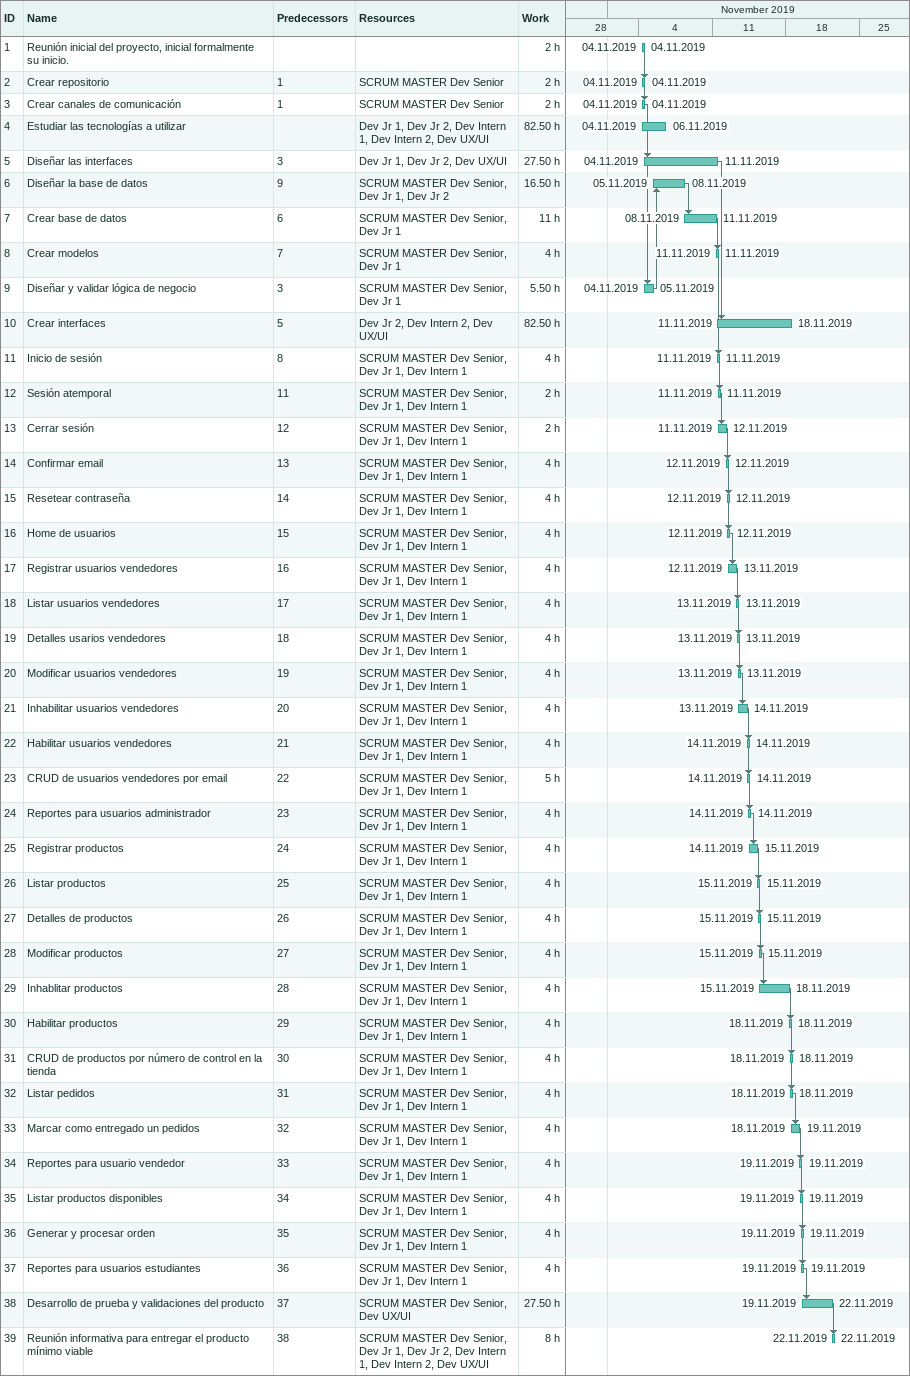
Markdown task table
| ID | Task | Start | Finish | Predecessors | Resources | Work (h) |
|---|---|---|---|---|---|---|
| 1 | Reunión inicial del proyecto, inicial formalmente su inicio. | 2019-11-04 | 2019-11-04 |  |  | 2 |
| 2 | Crear repositorio | 2019-11-04 | 2019-11-04 | 1 | SCRUM MASTER Dev Senior | 2 |
| 3 | Crear canales de comunicación | 2019-11-04 | 2019-11-04 | 1 | SCRUM MASTER Dev Senior | 2 |
| 4 | Estudiar las tecnologías a utilizar | 2019-11-04 | 2019-11-06 |  | Dev Jr 1, Dev Jr 2, Dev Intern 1, Dev Intern 2, Dev UX/UI | 82.50 |
| 5 | Diseñar las interfaces | 2019-11-04 | 2019-11-11 | 3 | Dev Jr 1, Dev Jr 2, Dev UX/UI | 27.50 |
| 6 | Diseñar la base de datos | 2019-11-05 | 2019-11-08 | 9 | SCRUM MASTER Dev Senior, Dev Jr 1, Dev Jr 2 | 16.50 |
| 7 | Crear base de datos | 2019-11-08 | 2019-11-11 | 6 | SCRUM MASTER Dev Senior, Dev Jr 1 | 11 |
| 8 | Crear modelos | 2019-11-11 | 2019-11-11 | 7 | SCRUM MASTER Dev Senior, Dev Jr 1 | 4 |
| 9 | Diseñar y validar lógica de negocio | 2019-11-04 | 2019-11-05 | 3 | SCRUM MASTER Dev Senior, Dev Jr 1 | 5.50 |
| 10 | Crear interfaces | 2019-11-11 | 2019-11-18 | 5 | Dev Jr 2, Dev Intern 2, Dev UX/UI | 82.50 |
| 11 | Inicio de sesión | 2019-11-11 | 2019-11-11 | 8 | SCRUM MASTER Dev Senior, Dev Jr 1, Dev Intern 1 | 4 |
| 12 | Sesión atemporal | 2019-11-11 | 2019-11-11 | 11 | SCRUM MASTER Dev Senior, Dev Jr 1, Dev Intern 1 | 2 |
| 13 | Cerrar sesión | 2019-11-11 | 2019-11-12 | 12 | SCRUM MASTER Dev Senior, Dev Jr 1, Dev Intern 1 | 2 |
| 14 | Confirmar email | 2019-11-12 | 2019-11-12 | 13 | SCRUM MASTER Dev Senior, Dev Jr 1, Dev Intern 1 | 4 |
| 15 | Resetear contraseña | 2019-11-12 | 2019-11-12 | 14 | SCRUM MASTER Dev Senior, Dev Jr 1, Dev Intern 1 | 4 |
| 16 | Home de usuarios | 2019-11-12 | 2019-11-12 | 15 | SCRUM MASTER Dev Senior, Dev Jr 1, Dev Intern 1 | 4 |
| 17 | Registrar usuarios vendedores | 2019-11-12 | 2019-11-13 | 16 | SCRUM MASTER Dev Senior, Dev Jr 1, Dev Intern 1 | 4 |
| 18 | Listar usuarios vendedores | 2019-11-13 | 2019-11-13 | 17 | SCRUM MASTER Dev Senior, Dev Jr 1, Dev Intern 1 | 4 |
| 19 | Detalles usarios vendedores | 2019-11-13 | 2019-11-13 | 18 | SCRUM MASTER Dev Senior, Dev Jr 1, Dev Intern 1 | 4 |
| 20 | Modificar usuarios vendedores | 2019-11-13 | 2019-11-13 | 19 | SCRUM MASTER Dev Senior, Dev Jr 1, Dev Intern 1 | 4 |
| 21 | Inhabilitar usuarios vendedores | 2019-11-13 | 2019-11-14 | 20 | SCRUM MASTER Dev Senior, Dev Jr 1, Dev Intern 1 | 4 |
| 22 | Habilitar usuarios vendedores | 2019-11-14 | 2019-11-14 | 21 | SCRUM MASTER Dev Senior, Dev Jr 1, Dev Intern 1 | 4 |
| 23 | CRUD de usuarios vendedores por email | 2019-11-14 | 2019-11-14 | 22 | SCRUM MASTER Dev Senior, Dev Jr 1, Dev Intern 1 | 5 |
| 24 | Reportes para usuarios administrador | 2019-11-14 | 2019-11-14 | 23 | SCRUM MASTER Dev Senior, Dev Jr 1, Dev Intern 1 | 4 |
| 25 | Registrar productos | 2019-11-14 | 2019-11-15 | 24 | SCRUM MASTER Dev Senior, Dev Jr 1, Dev Intern 1 | 4 |
| 26 | Listar productos | 2019-11-15 | 2019-11-15 | 25 | SCRUM MASTER Dev Senior, Dev Jr 1, Dev Intern 1 | 4 |
| 27 | Detalles de productos | 2019-11-15 | 2019-11-15 | 26 | SCRUM MASTER Dev Senior, Dev Jr 1, Dev Intern 1 | 4 |
| 28 | Modificar productos | 2019-11-15 | 2019-11-15 | 27 | SCRUM MASTER Dev Senior, Dev Jr 1, Dev Intern 1 | 4 |
| 29 | Inhablitar productos | 2019-11-15 | 2019-11-18 | 28 | SCRUM MASTER Dev Senior, Dev Jr 1, Dev Intern 1 | 4 |
| 30 | Habilitar productos | 2019-11-18 | 2019-11-18 | 29 | SCRUM MASTER Dev Senior, Dev Jr 1, Dev Intern 1 | 4 |
| 31 | CRUD de productos por número de control en la tienda | 2019-11-18 | 2019-11-18 | 30 | SCRUM MASTER Dev Senior, Dev Jr 1, Dev Intern 1 | 4 |
| 32 | Listar pedidos | 2019-11-18 | 2019-11-18 | 31 | SCRUM MASTER Dev Senior, Dev Jr 1, Dev Intern 1 | 4 |
| 33 | Marcar como entregado un pedidos | 2019-11-18 | 2019-11-19 | 32 | SCRUM MASTER Dev Senior, Dev Jr 1, Dev Intern 1 | 4 |
| 34 | Reportes para usuario vendedor | 2019-11-19 | 2019-11-19 | 33 | SCRUM MASTER Dev Senior, Dev Jr 1, Dev Intern 1 | 4 |
| 35 | Listar productos disponibles | 2019-11-19 | 2019-11-19 | 34 | SCRUM MASTER Dev Senior, Dev Jr 1, Dev Intern 1 | 4 |
| 36 | Generar y procesar orden | 2019-11-19 | 2019-11-19 | 35 | SCRUM MASTER Dev Senior, Dev Jr 1, Dev Intern 1 | 4 |
| 37 | Reportes para usuarios estudiantes | 2019-11-19 | 2019-11-19 | 36 | SCRUM MASTER Dev Senior, Dev Jr 1, Dev Intern 1 | 4 |
| 38 | Desarrollo de prueba y validaciones del producto | 2019-11-19 | 2019-11-22 | 37 | SCRUM MASTER Dev Senior, Dev UX/UI | 27.50 |
| 39 | Reunión informativa para entregar el producto mínimo viable | 2019-11-22 | 2019-11-22 | 38 | SCRUM MASTER Dev Senior, Dev Jr 1, Dev Jr 2, Dev Intern 1, Dev Intern 2, Dev UX/UI | 8 |
